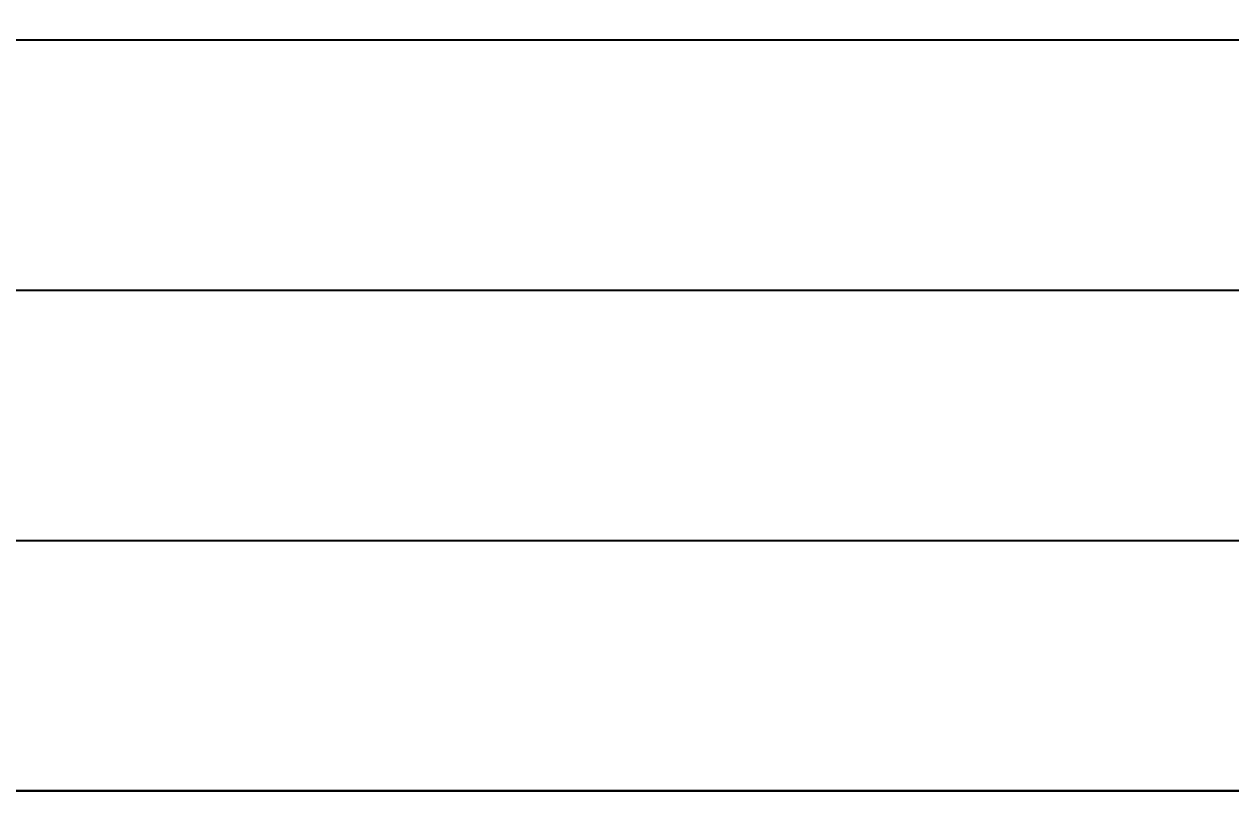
# Model space of a CAD drawing. Header units: metres. Extents: x 0 to 298, y 0 to 162.
# Drawn here: x 199.903 to 201.108, y 93.41 to 94.193 of the extents above; entities that cross this region are included whole.
import ezdxf

# ---------------------------------------------------------------- set-up
doc = ezdxf.new("R2010")
doc.units = ezdxf.units.M
doc.header["$MEASUREMENT"] = 0
doc.styles.add('working', font='timesbd.ttf', dxfattribs={"height": 0.25})
doc.dimstyles.new('new model', dxfattribs={"dimtxt": 0.25, "dimasz": 0.23, "dimexe": 0.1, "dimexo": 0.1, "dimgap": 0, "dimtad": 0, "dimtoh": 1, "dimzin": 1, "dimdsep": 46, "dimtxsty": 'working', "dimcen": 0.09, "dimse1": 1, "dimse2": 1, "dimclrd": 8, "dimclre": 8, "dimclrt": 3, "dimadec": 1, "dimazin": 0, "dimtfac": 1, "dimtofl": 0, "dimtmove": 0, "dimatfit": 3, "dimfxl": 0, "dimtolj": 1, "dimtzin": 0, "dimlwd": -1, "dimlwe": -1, "dimarcsym": 0})

# ---------------------------------------------------------------- blocks, each defined once
blk = doc.blocks.new('*D236')
at = {"color": 8}
for p, q in [((196.0781, 92.7452), (198.7798, 92.7452)), ((202.102, 92.7452), (199.4004, 92.7452))]:
    blk.add_line(p, q, dxfattribs=at)
at = {"color": 8, "lineweight": 35}
for points in [[(196.0781, 92.7835), (196.0781, 92.7069), (195.8481, 92.7452)], [(202.102, 92.7835), (202.102, 92.7069), (202.332, 92.7452)]]:
    blk.add_solid(points, dxfattribs=at)
at = {"layer": 'Defpoints', "color": 0, "lineweight": 35}
for p in [(195.8481, 93.4272), (202.332, 93.4272), (195.8481, 92.7452)]:
    blk.add_point(p, dxfattribs=at)
at = {"color": 3, "insert": (199.0901, 92.7452), "char_height": 0.25, "attachment_point": 5, "style": 'working'}
blk.add_mtext('\\A1;6.48', dxfattribs=at)

msp = doc.modelspace()

# ---------------------------------------------------------------- linework, layer by layer
at = {"ltscale": 0.25}
for p, q in [((195.84815, 94.1772), (202.33203, 94.1772)), ((195.84815, 93.9272), (202.33203, 93.9272)), ((195.84815, 93.6772), (202.33203, 93.6772)), ((195.84815, 93.4272), (202.33203, 93.4272))]:
    msp.add_line(p, q, dxfattribs=at)
msp.add_lwpolyline([(173.13408, 107.0472), (225.20038, 107.0472), (225.2013, 91.89751), (216.30083, 91.89751), (216.30083, 96.2272), (210.33203, 96.2272), (210.33203, 94.4272), (202.33203, 94.4272), (202.33203, 93.4272), (195.84815, 93.4272), (195.84815, 94.4272), (187.8483, 94.4272), (187.8483, 96.2272), (183.35038, 96.2272), (183.35038, 91.8972), (184.35038, 91.8972), (184.35038, 88.3122), (173.13408, 88.3122)], close=True)

# ---------------------------------------------------------------- dimensions: what is measured, and where the dimension line sits
dim = msp.add_linear_dim(base=(195.84815, 92.74522), p1=(202.33203, 93.4272), p2=(195.84815, 93.4272), dimstyle='new model', override={"dimpost": '\\X'})
dim.commit()
dim.dimension.update_dxf_attribs({"geometry": '*D236', "text_midpoint": (199.09009, 92.74522)})

doc.saveas('drawing.dxf')
